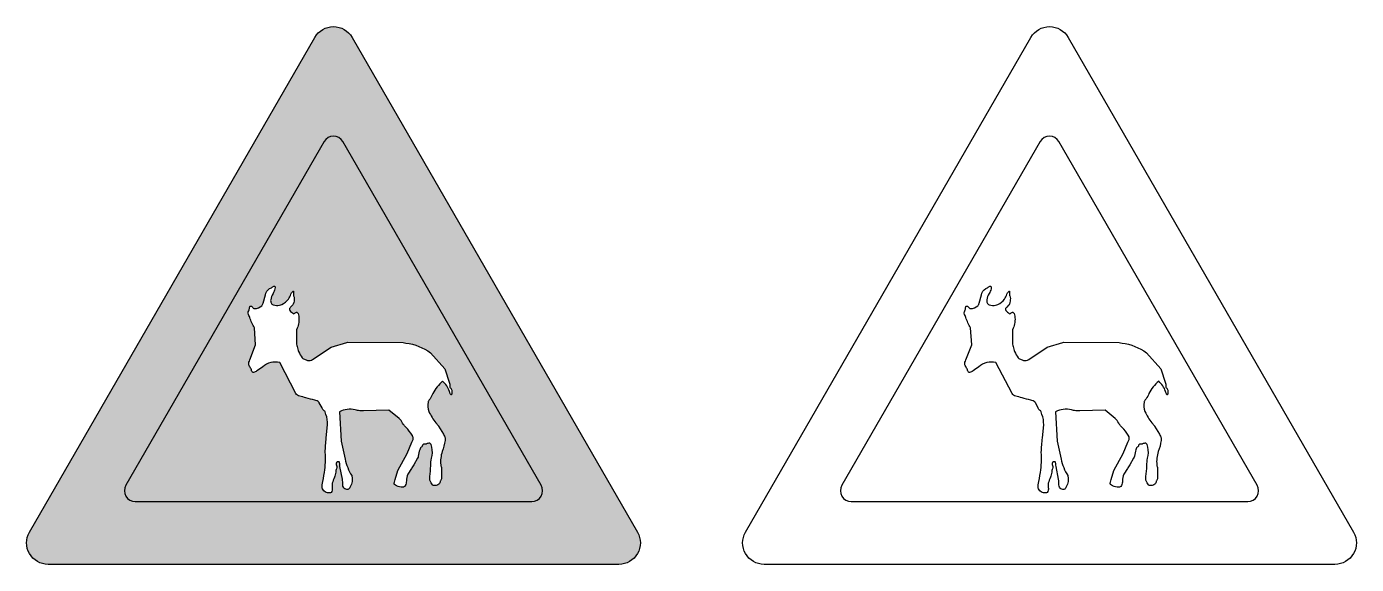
# Model space of a CAD drawing. Extents: x 687 to 1987, y 7 to 532.
import ezdxf

# ---------------------------------------------------------------- set-up
doc = ezdxf.new("R2010")
doc.units = 0
doc.header["$MEASUREMENT"] = 0

msp = doc.modelspace()

# ---------------------------------------------------------------- hatches: boundary and pattern name
h = msp.add_hatch(color=1)
edge = h.paths.add_edge_path()
edge.add_line((1005.529343948462, 521.732), (1284.524343948463, 38.4984))
edge.add_arc((1266.311912360255, 28.00294215398166), 21.02016412287716, -89.93885701517382, 29.95398198945321, ccw=False)
edge.add_line((1266.334343948462, 6.98279), (708.3363439484624, 6.98474))
edge.add_arc((708.3552533782916, 28.00634312057468), 21.02161162531293, 150.0526984582645, 269.94846110338096, ccw=False)
edge.add_line((690.1403439484625, 38.5004), (969.1363439484624, 521.732))
edge.add_arc((987.3328439484624, 511.2047841203056), 21.02224741619433, 30.050656878707116, 149.9493431212929, ccw=False)
edge = h.paths.add_edge_path(flags=16)
edge.add_arc((1181.100032466354, 78.9760924092822), 10.60220206853091, 270.0773412699657, 389.9725879816523)
edge.add_line((1190.284343948462, 84.2728), (996.5133439484623, 419.905))
edge.add_arc((987.3343439484623, 414.5937748072998), 10.60486464070017, 30.0548703569419, 149.9451296430581)
edge.add_line((978.1553439484624, 419.905), (784.3783439484623, 84.27229999999997))
edge.add_arc((793.5673624474597, 78.97831549146778), 10.60492022372139, 150.0528615176328, 269.9458725023034)
edge.add_line((793.5573439484624, 68.3734), (1181.114343948462, 68.3739))
h = msp.add_hatch(color=7)
h.paths.add_polyline_path([(996.5133439484623, 419.905, 0.5767119999999999), (978.1553439484624, 419.905), (784.3783439484623, 84.2723, 0.5767280000000001), (793.5573439484624, 68.3734), (1181.114343948462, 68.3739, 0.5767409999999997), (1190.284343948462, 84.2728)])
h.paths.add_polyline_path([(948.2383439484624, 273.075, 0.00698941), (948.1503439484625, 270.549, 0.0844574), (948.3103439484626, 269.499), (948.4033439484624, 269.322, -0.145345), (949.0433439484623, 266.747, -0.0761890353317675), (948.2242126874017, 261.7111398914599, -0.1412107115672346), (947.2135572857023, 260.0354514784647), (945.4465132622925, 258.3540823167959, 0.1101874745809712), (944.3963439484623, 256.778, 0.1710544980866164), (944.4650269564843, 255.2955271077711, 0.1549557603551248), (946.2308363123802, 253.3875417942179, -0.07436377965926891), (948.0517537293089, 252.0477278181999, 0.2791990936250317), (949.0011200165857, 251.8968819335776, 0.06930828624573057), (949.9230178526118, 252.4629790760734, -0.0528297927240827), (950.8967411897389, 253.1320499780636, -0.2778560494557554), (951.833154116514, 253.0911237260764, -0.1632535535885572), (952.7322992479712, 252.1111651982907, -0.0917683880347496), (953.3923439484624, 249.437, -0.00840586), (953.5183439484622, 247.928, -0.140099), (951.1293439484625, 236.211), (951.2383439484624, 221.961, 0.08715629999999999), (951.8183439484624, 219.669, -0.0964419), (952.4023439484624, 217.187, 0.103257), (953.1973439484623, 214.917, 0.03338380000000001), (956.5973439484624, 208.76, 0.148269), (958.1403439484625, 207.612), (960.6543439484624, 206.714, 0.0320576), (961.9243439484624, 206.182, 0.199016), (966.9463439484625, 207.044), (985.0603439484627, 218.9870000000001), (1000.285343948462, 223.835), (1001.216343948464, 223.875), (1055.374343948462, 223.576, -0.009591209999999998), (1058.204343948462, 223.163, -0.123477), (1082.274343948463, 213.723), (1096.214343948463, 197.8719999999994), (1100.688339920018, 184.2248308311359, -0.09794694413654365), (1101.004343948462, 181.925, 0.0604218), (1101.164343948462, 180.209, 0.134894), (1101.924343948462, 178.957, -0.07216210000000002), (1102.794343948462, 177.873, -0.117672), (1103.064343948462, 176.618, -0.04505531854501243), (1102.929926715744, 173.7648696754208, -0.07657472985882613), (1102.724343948462, 172.967, -0.1406140430733487), (1102.375328071183, 172.5365917611362, -0.127087931227748), (1101.564343948462, 173.605, -0.0346538), (1100.694343948462, 175.881, 0.140428), (1094.054343948462, 185.781, 0.111967), (1084.494343948462, 173.843, -0.0493354), (1081.844343948462, 168.814, 0.0469411), (1080.154343948462, 166.412, 0.0474702), (1079.814343948462, 165.506, 0.1696108469095453), (1080.619840393495, 156.2491515433358, 0.0673304457710079), (1087.414343948462, 145.382), (1089.844343948462, 142.348, -0.0377930288443732), (1090.123869397704, 141.9400728454879), (1094.754343948462, 134.11, -0.05608059999999999), (1096.484343948462, 130.434, -0.13132), (1096.444343948462, 127.937, -0.0558442), (1093.674343948462, 117.353, 0.1125053974746868), (1092.263671659479, 103.9761087859204, 0.03966097438084638), (1092.524343948463, 102.702, -0.07334028829892496), (1092.854335134712, 100.3269378218687), (1092.775545308597, 90.83168041491616, -0.1545525714062583), (1092.304343948462, 89.2444, 0.0494571), (1091.684343948462, 88.0988, 0.05058090855500331), (1091.582272376543, 87.67643454732259, -0.2699420898923954), (1089.434343948462, 84.7848, -0.1053871020608939), (1085.780904333548, 83.92674266059034, -0.214216894042052), (1084.194343948462, 84.5842, -0.07876649999999998), (1082.744343948462, 86.6832, -0.07029260000000001), (1081.604343948462, 89.1968, -0.09699399999999998), (1081.534343948462, 92.9368, 0.0275685), (1082.414343948462, 103.296, -0.06080762207516946), (1083.369241957517, 111.1790301838674, 0.105537861857301), (1083.514343948463, 121.454, 0.07340921276767012), (1082.673850245965, 124.1990389141187, 0.2107123669658993), (1081.494343948462, 125.216, 0.118332), (1079.704343948462, 125.137, 0.0585104723672666), (1078.378532463405, 124.65718597184, -0.118942577604049), (1077.522174493604, 124.4256283579654), (1075.864343948462, 124.375, 0.09758269999999998), (1075.024343948463, 124.157, 0.2219043333297385), (1074.483153865123, 123.4409423741347, -0.1904430382436304), (1073.594343948462, 121.827, 0.0250731), (1072.484343948462, 120.791, 0.09394249999999997), (1071.614343948462, 119.009, 0.0143745), (1070.264343948463, 112.827, -0.06652705596017464), (1069.484316040257, 110.783447811656), (1065.934343948462, 104.145, -0.05387600134808286), (1064.549470008214, 102.1152841941752, 0.03810708920539842), (1063.524343948463, 100.708), (1060.114343948462, 95.1885, 0.1279399807578223), (1058.575198397298, 88.87733982316725, -0.1189483459813238), (1057.632745221978, 84.0597634050606, -0.1780599351792846), (1056.264343948462, 82.634, -0.09470530406178185), (1054.937793303774, 82.39173329170467, -0.1236088605678068), (1048.974343948462, 83.8171, -0.03773470913421603), (1047.182125872919, 84.84416996014536, -0.2431206382591736), (1046.67263982556, 85.66530374205051, -0.0908212296394872), (1046.834343948462, 87.3513, -0.0195725), (1047.644343948462, 89.9312), (1050.294343948462, 98.81759999999997), (1059.454343948462, 115.2470000000002), (1064.004343948462, 126.247, 0.03105740000000001), (1065.104343948462, 129.073, 0.199896), (1064.694343948462, 132.46, 0.02063146567145198), (1064.312136582394, 133.1359344958536, 0.05078986534763891), (1058.344343948462, 140.744, -0.022333), (1056.294343948462, 142.812, -0.04154680000000001), (1054.924343948462, 145.039, 0.09025610000000002), (1051.494343948462, 149.432), (1041.564343948462, 157.762), (1016.831817563544, 156.9363496425679, -0.03812303927095515), (1012.995343948463, 157.1, -0.03319893177570287), (1008.680869399879, 157.9068916523741, 0.1928313412488061), (993.3223439484623, 155.901), (994.8553439484624, 127.2190000000002), (998.6213439484623, 109.852, 0.0869735), (1005.233343948462, 93.6731, -0.189796), (1003.671343948462, 82.6222, -0.03287829999999999), (1002.699343948462, 80.9749, -0.202607), (1001.448343948462, 80.1512, -0.0913048), (999.4353439484626, 80.4016, -0.2913330000000001), (996.5983439484623, 83.3173, -0.0177804), (996.2953439484625, 88.9216, 0.0269788), (996.1033439484622, 90.32600000000001), (993.6923439484624, 102.6, -0.0403689), (993.4783439484622, 105.082, 0.03853119446061821), (993.2796967429966, 106.4459560503121, 0.163056096864199), (992.8253439484624, 107.093, 0.06573734473737987), (992.5394725348235, 107.2213853339981, 0.5492713832355316), (990.0443439484625, 104.566, -0.00570695), (990.5473439484624, 102.518, -0.172512195275242), (990.3175778911324, 100.4102626536673, 0.09137022939297577), (989.534811388556, 97.54420648547399, -0.09587689116256778), (988.2383439484624, 92.0879, 0.0303097), (986.1393439484623, 86.1993, 0.0714714682759213), (986.0562446176853, 82.991050751608, -0.05308796945796806), (986.1249525690616, 79.43408032956312, -0.1945019107017946), (985.0513439484623, 77.3209, -0.13372), (983.4833439484623, 76.7026, -0.3505559999999999), (976.6483439484623, 80.6273, -0.0753117977876666), (976.1936728266194, 82.61382801474124, -0.068535692191664), (976.330849139062, 84.83152621987831, 0.01032379952516367), (978.4343439484624, 96.8048, 0.05468270000000001), (979.2643439484623, 116.421, -0.01328758376578951), (980.3325401980537, 130.7222736624894), (981.6063439484624, 143.343, 0.107818), (979.9443439484623, 153.486, -0.004804950000000001), (979.1773439484623, 155.882, 0.131539), (978.3783439484623, 157.026, -0.01903725712077255), (976.9467104487895, 158.2964391663253, -0.1824066499592876), (976.26016659071, 159.6559208633402, 0.03770387813487952), (976.2253439484625, 159.827), (973.4693439484624, 164.697, 0.04500350000000001), (973.1753439484623, 165.283, 0.1253676527332552), (971.66499868892, 166.4699922942474, 0.03087019984839557), (969.0483439484624, 167.325, 0.00794142), (960.4343439484624, 169.611, 0.0177323), (954.3043439484622, 171.245, -0.2264219999999999), (950.6473439484625, 174.038), (934.8313439484623, 204.026, 0.2400740000000001), (918.2113439484624, 200.04, -0.0236), (912.5263439484625, 195.896, -0.05156688084024591), (909.2272313199408, 194.4791486140668, -0.263581932120265), (908.2403439484624, 194.689, -0.128109), (907.3533439484622, 195.989, -0.0413733), (907.0643439484625, 196.944, 0.05560400000000001), (905.3723439484625, 200.39, -0.0375515), (904.6073439484626, 202.028, -0.167459), (904.6993439484625, 204.396, -0.0140985), (905.6293439484625, 206.733), (911.2413439484624, 221.516), (910.0123439484623, 237.988, -0.0463788), (905.5273439484624, 248.031, -0.01275779058099259), (904.0621795881071, 252.0113159583473, -0.18940851189556), (904.0653439484624, 253.699, -0.01247880000000001), (904.8573439484626, 255.599, 0.07398232729664157), (905.1513018033938, 256.9754780863129, -0.0646217666466396), (905.4236167354228, 258.4294823484199, -0.1822782588396163), (905.9313439484624, 259.095, -0.248412), (907.0903439484623, 259.037, -0.0815233), (908.4523439484624, 257.89, 0.063936), (909.5433439484623, 256.939, 0.11983), (910.0813439484623, 256.769, 0.189084), (917.2433439484623, 259.65, 0.12602), (918.5893439484626, 261.999), (920.7283439484622, 270.18, -0.206158), (924.9123439484624, 276.326, -0.00696095), (926.5983439484623, 277.123, 0.03052654539936365), (927.7103875177206, 277.911342790246, -0.06954727662551373), (928.9943439484623, 278.75, -0.08875599999999999), (929.4523439484624, 278.863, -0.3133596761532177), (929.8827535998948, 278.60434657686, -0.1714769805524941), (930.1343439484624, 276.153, -0.07725969999999999), (928.2193439484624, 271.431, 0.0846923), (926.0023439484626, 265.318, 0.141218), (926.3203439484623, 262.337, 0.196571), (928.4493439484625, 260.475, 0.12754), (934.6063439484624, 260.072, 0.06877029999999999), (936.7963439484624, 260.745, 0.110884), (943.2813439484623, 266.174, 0.04869340212320997), (945.538416366875, 270.4027148477796, -0.07121120803639228), (946.9034635047899, 272.8812525277755, -0.1174232851595568), (948.0755759370612, 273.9644750956151, -0.1199055681345714)], flags=16)

# ---------------------------------------------------------------- linework, layer by layer
at = {"color": 1}
msp.add_lwpolyline([(1005.529343948462, 521.732), (1284.524343948463, 38.4984, -0.576727), (1266.334343948462, 6.98279), (708.3363439484624, 6.98474, -0.5767439999999999), (690.1403439484625, 38.5004), (969.1363439484624, 521.732, -0.576761)], format="xyb", close=True, dxfattribs=at)
for points in [[(1705.529343948462, 521.732), (1984.524343948463, 38.4984, -0.576727), (1966.334343948462, 6.98279), (1408.336343948462, 6.98474, -0.5767439999999999), (1390.140343948462, 38.5004), (1669.136343948462, 521.732, -0.576761)], [(1181.114343948462, 68.3739, 0.576741), (1190.284343948462, 84.2728), (996.5133439484623, 419.905, 0.576712), (978.1553439484624, 419.905), (784.3783439484623, 84.2723, 0.576728), (793.5573439484624, 68.3734)], [(1881.114343948462, 68.3739, 0.576741), (1890.284343948462, 84.2728), (1696.513343948462, 419.905, 0.576712), (1678.155343948462, 419.905), (1484.378343948462, 84.2723, 0.576728), (1493.557343948462, 68.3734)], [(943.2813439484623, 266.174, 0.05327709999999999), (945.7073439484625, 270.821, -0.0742855), (947.2613439484624, 273.329, -0.0523318), (947.8073439484624, 273.797), (947.9383439484623, 273.861, -0.337672), (948.1193439484623, 273.799), (948.1753439484623, 273.684, -0.0805548), (948.2383439484624, 273.075, 0.00698941), (948.1503439484625, 270.549, 0.0844574), (948.3103439484626, 269.499), (948.4033439484624, 269.322, -0.145345), (949.0433439484623, 266.747, -0.08302269999999999), (948.0773439484624, 261.278, -0.101728), (947.2803439484624, 260.099), (945.4653439484623, 258.372, 0.1117), (944.3963439484623, 256.778, 0.229586), (944.7043439484623, 254.855, 0.135184), (946.3793439484625, 253.307, -0.0644245), (947.9563439484623, 252.141, 0.336773), (949.0573439484624, 251.922, 0.0708352), (949.9883439484624, 252.518, -0.0491944), (950.9003439484625, 253.134, -0.201084), (951.5993439484623, 253.202, -0.190735), (952.7173439484625, 252.144, -0.0929706), (953.3923439484624, 249.437, -0.00840586), (953.5183439484622, 247.928, -0.140099), (951.1293439484625, 236.211), (951.2383439484624, 221.961, 0.08715629999999999), (951.8183439484624, 219.669, -0.0964419), (952.4023439484624, 217.187, 0.103257), (953.1973439484623, 214.917, 0.03338380000000001), (956.5973439484624, 208.76, 0.148269), (958.1403439484625, 207.612), (960.6543439484624, 206.714, 0.0320576), (961.9243439484624, 206.182, 0.199016), (966.9463439484625, 207.044), (985.0603439484626, 218.987), (1000.285343948462, 223.835), (1001.216343948463, 223.875), (1055.374343948462, 223.576, -0.00959121), (1058.204343948462, 223.163, -0.123477), (1082.274343948463, 213.723), (1096.214343948462, 197.872), (1100.744343948462, 184.054, -0.0903669), (1101.004343948462, 181.925, 0.0604218), (1101.164343948462, 180.209, 0.134894), (1101.924343948462, 178.957, -0.0721621), (1102.794343948462, 177.873, -0.117672), (1103.064343948462, 176.618, -0.0489436), (1102.894343948462, 173.521, -0.05369790000000001), (1102.724343948462, 172.967, -0.0558847), (1102.614343948462, 172.772, -0.0952002), (1102.514343948463, 172.681, -0.277743), (1102.244343948462, 172.681), (1102.094343948462, 172.793, -0.0911637), (1101.564343948462, 173.605, -0.0346538), (1100.694343948462, 175.881, 0.140428), (1094.054343948462, 185.781, 0.111967), (1084.494343948462, 173.843, -0.0493354), (1081.844343948462, 168.814, 0.0469411), (1080.154343948462, 166.412, 0.0474702), (1079.814343948462, 165.506, 0.170696), (1080.644343948462, 156.195, 0.0670182), (1087.414343948462, 145.382), (1089.844343948462, 142.348, -0.0333607), (1090.094343948462, 141.99), (1094.754343948462, 134.11, -0.0560806), (1096.484343948462, 130.434, -0.13132), (1096.444343948462, 127.937, -0.0558442), (1093.674343948462, 117.353, 0.111841), (1092.254343948462, 104.055, 0.0420839), (1092.524343948463, 102.702, -0.07330779999999999), (1092.854343948462, 100.328), (1092.774343948463, 90.6869, -0.141063), (1092.304343948462, 89.2444, 0.0494571), (1091.684343948462, 88.0988, 0.05824540000000001), (1091.574343948462, 87.6111, -0.265016), (1089.434343948462, 84.7848, -0.106695), (1085.734343948462, 83.9259, -0.208415), (1084.194343948462, 84.5842, -0.0787665), (1082.744343948462, 86.6832, -0.07029260000000001), (1081.604343948462, 89.1968, -0.09699400000000001), (1081.534343948462, 92.9368, 0.0275685), (1082.414343948462, 103.296, -0.0570212), (1083.254343948462, 110.698, 0.11062), (1083.514343948463, 121.454, 0.0733798), (1082.674343948462, 124.198, 0.210868), (1081.494343948462, 125.216, 0.118332), (1079.704343948462, 125.137, 0.0629021), (1078.284343948462, 124.609, -0.103151), (1077.534343948462, 124.426), (1075.864343948462, 124.375, 0.0975827), (1075.024343948463, 124.157, 0.252881), (1074.464343948462, 123.318, -0.177616), (1073.594343948462, 121.827, 0.0250731), (1072.484343948462, 120.791, 0.0939425), (1071.614343948462, 119.009, 0.0143745), (1070.264343948463, 112.827, -0.0633011), (1069.534343948462, 110.877), (1065.934343948462, 104.145, -0.0537113), (1064.554343948462, 102.121, 0.0382715), (1063.524343948463, 100.708), (1060.114343948462, 95.1885, 0.134387), (1058.584343948462, 88.5504, -0.114372), (1057.574343948462, 83.9346, -0.16564), (1056.264343948462, 82.634, -0.08091419999999999), (1055.134343948462, 82.3955, -0.127574), (1048.974343948462, 83.8171, -0.0401215), (1047.074343948462, 84.91799999999999, -0.20564), (1046.674343948462, 85.6459, -0.0918658), (1046.834343948462, 87.3513, -0.0195725), (1047.644343948462, 89.9312), (1050.294343948462, 98.8176), (1059.454343948462, 115.247), (1064.004343948462, 126.247, 0.0310574), (1065.104343948462, 129.073, 0.199896), (1064.694343948462, 132.46, 0.0254805), (1064.214343948462, 133.29, 0.0498314), (1058.344343948462, 140.744, -0.022333), (1056.294343948462, 142.812, -0.0415468), (1054.924343948462, 145.039, 0.0902561), (1051.494343948462, 149.432), (1041.564343948462, 157.762), (1016.821343948463, 156.936, -0.038019), (1012.995343948463, 157.1, -0.0331718), (1008.684343948462, 157.906, 0.192876), (993.3223439484623, 155.901), (994.8553439484624, 127.219), (998.6213439484623, 109.852, 0.0869735), (1005.233343948462, 93.6731, -0.189796), (1003.671343948462, 82.6222, -0.0328783), (1002.699343948462, 80.9749, -0.202607), (1001.448343948462, 80.1512, -0.0913048), (999.4353439484626, 80.4016, -0.291333), (996.5983439484623, 83.3173, -0.0177804), (996.2953439484625, 88.9216, 0.0269788), (996.1033439484622, 90.32600000000001), (993.6923439484624, 102.6, -0.0403689), (993.4783439484622, 105.082, 0.0331018), (993.3203439484623, 106.256, 0.203437), (992.8253439484624, 107.093, 0.182063), (991.9973439484625, 107.255, 0.469821), (990.0443439484625, 104.566, -0.00570695), (990.5473439484624, 102.518, -0.171994), (990.3203439484623, 100.416, 0.105285), (989.5093439484624, 97.0995, -0.0882669), (988.2383439484624, 92.0879, 0.0303097), (986.1393439484623, 86.1993, 0.0740533), (986.0703439484623, 82.876, -0.051463), (986.1243439484624, 79.4271, -0.193927), (985.0513439484623, 77.3209, -0.13372), (983.4833439484623, 76.7026, -0.350556), (976.6483439484623, 80.6273, -0.0740321), (976.1963439484625, 82.5793, -0.06760989999999999), (976.3183439484624, 84.7681, 0.0103787), (978.4343439484624, 96.8048, 0.0546827), (979.2643439484623, 116.421, -0.0130182), (980.3033439484625, 130.433), (981.6063439484624, 143.343, 0.107818), (979.9443439484623, 153.486, -0.00480495), (979.1773439484623, 155.882, 0.131539), (978.3783439484623, 157.026, -0.0200497), (976.8733439484622, 158.367, -0.16689), (976.2633439484623, 159.628, 0.0437742), (976.2253439484625, 159.827), (973.4693439484624, 164.697, 0.0450035), (973.1753439484623, 165.283, 0.149502), (971.3213439484625, 166.603, 0.0267383), (969.0483439484624, 167.325, 0.00794142), (960.4343439484624, 169.611, 0.0177323), (954.3043439484622, 171.245, -0.226422), (950.6473439484625, 174.038), (934.8313439484623, 204.026, 0.240074), (918.2113439484624, 200.04, -0.0236), (912.5263439484625, 195.896, -0.0516705), (909.2203439484624, 194.477, -0.261698), (908.2403439484624, 194.689, -0.128109), (907.3533439484622, 195.989, -0.0413733), (907.0643439484625, 196.944, 0.05560399999999999), (905.3723439484625, 200.39, -0.0375515), (904.6073439484626, 202.028, -0.167459), (904.6993439484625, 204.396, -0.0140985), (905.6293439484625, 206.733), (911.2413439484624, 221.516), (910.0123439484623, 237.988, -0.0463788), (905.5273439484624, 248.031, -0.0134045), (903.9933439484623, 252.215, -0.165372), (904.0653439484624, 253.699, -0.0124788), (904.8573439484626, 255.599, 0.0758003), (905.1533439484624, 257.01, -0.06612660000000001), (905.4453439484623, 258.495, -0.167284), (905.9313439484624, 259.095, -0.248412), (907.0903439484623, 259.037, -0.0815233), (908.4523439484624, 257.89, 0.063936), (909.5433439484623, 256.939, 0.11983), (910.0813439484623, 256.769, 0.189084), (917.2433439484623, 259.65, 0.12602), (918.5893439484626, 261.999), (920.7283439484622, 270.18, -0.206158), (924.9123439484624, 276.326, -0.00696095), (926.5983439484623, 277.123, 0.0371231), (927.9373439484625, 278.099, -0.0562023), (928.9943439484623, 278.75, -0.08875599999999999), (929.4523439484624, 278.863, -0.301198), (929.8743439484624, 278.622, -0.172838), (930.1343439484624, 276.153, -0.0772597), (928.2193439484624, 271.431, 0.0846923), (926.0023439484626, 265.318, 0.141218), (926.3203439484623, 262.337, 0.196571), (928.4493439484625, 260.475, 0.12754), (934.6063439484624, 260.072, 0.06877029999999999), (936.7963439484624, 260.745, 0.110884)], [(1643.281343948462, 266.174, 0.05327709999999999), (1645.707343948462, 270.821, -0.0742855), (1647.261343948462, 273.329, -0.0523318), (1647.807343948462, 273.797), (1647.938343948462, 273.861, -0.337672), (1648.119343948462, 273.799), (1648.175343948462, 273.684, -0.0805548), (1648.238343948462, 273.075, 0.00698941), (1648.150343948462, 270.549, 0.0844574), (1648.310343948463, 269.499), (1648.403343948462, 269.322, -0.145345), (1649.043343948462, 266.747, -0.08302269999999999), (1648.077343948462, 261.278, -0.101728), (1647.280343948462, 260.099), (1645.465343948462, 258.372, 0.1117), (1644.396343948462, 256.778, 0.229586), (1644.704343948462, 254.855, 0.135184), (1646.379343948463, 253.307, -0.0644245), (1647.956343948462, 252.141, 0.336773), (1649.057343948462, 251.922, 0.0708352), (1649.988343948462, 252.518, -0.0491944), (1650.900343948462, 253.134, -0.201084), (1651.599343948462, 253.202, -0.190735), (1652.717343948462, 252.144, -0.0929706), (1653.392343948462, 249.437, -0.00840586), (1653.518343948462, 247.928, -0.140099), (1651.129343948463, 236.211), (1651.238343948462, 221.961, 0.08715629999999999), (1651.818343948462, 219.669, -0.0964419), (1652.402343948462, 217.187, 0.103257), (1653.197343948462, 214.917, 0.03338380000000001), (1656.597343948462, 208.76, 0.148269), (1658.140343948462, 207.612), (1660.654343948462, 206.714, 0.0320576), (1661.924343948462, 206.182, 0.199016), (1666.946343948463, 207.044), (1685.060343948463, 218.987), (1700.285343948462, 223.835), (1701.216343948463, 223.875), (1755.374343948462, 223.576, -0.00959121), (1758.204343948462, 223.163, -0.123477), (1782.274343948463, 213.723), (1796.214343948462, 197.872), (1800.744343948462, 184.054, -0.0903669), (1801.004343948462, 181.925, 0.0604218), (1801.164343948462, 180.209, 0.134894), (1801.924343948462, 178.957, -0.0721621), (1802.794343948462, 177.873, -0.117672), (1803.064343948462, 176.618, -0.0489436), (1802.894343948462, 173.521, -0.05369790000000001), (1802.724343948462, 172.967, -0.0558847), (1802.614343948462, 172.772, -0.0952002), (1802.514343948463, 172.681, -0.277743), (1802.244343948462, 172.681), (1802.094343948462, 172.793, -0.0911637), (1801.564343948462, 173.605, -0.0346538), (1800.694343948462, 175.881, 0.140428), (1794.054343948462, 185.781, 0.111967), (1784.494343948462, 173.843, -0.0493354), (1781.844343948462, 168.814, 0.0469411), (1780.154343948462, 166.412, 0.0474702), (1779.814343948462, 165.506, 0.170696), (1780.644343948462, 156.195, 0.0670182), (1787.414343948462, 145.382), (1789.844343948462, 142.348, -0.0333607), (1790.094343948462, 141.99), (1794.754343948462, 134.11, -0.0560806), (1796.484343948462, 130.434, -0.13132), (1796.444343948462, 127.937, -0.0558442), (1793.674343948462, 117.353, 0.111841), (1792.254343948462, 104.055, 0.0420839), (1792.524343948463, 102.702, -0.07330779999999999), (1792.854343948462, 100.328), (1792.774343948463, 90.6869, -0.141063), (1792.304343948462, 89.2444, 0.0494571), (1791.684343948462, 88.0988, 0.05824540000000001), (1791.574343948462, 87.6111, -0.265016), (1789.434343948462, 84.7848, -0.106695), (1785.734343948462, 83.9259, -0.208415), (1784.194343948462, 84.5842, -0.0787665), (1782.744343948462, 86.6832, -0.07029260000000001), (1781.604343948462, 89.1968, -0.09699400000000001), (1781.534343948462, 92.9368, 0.0275685), (1782.414343948462, 103.296, -0.0570212), (1783.254343948462, 110.698, 0.11062), (1783.514343948463, 121.454, 0.0733798), (1782.674343948462, 124.198, 0.210868), (1781.494343948462, 125.216, 0.118332), (1779.704343948462, 125.137, 0.0629021), (1778.284343948462, 124.609, -0.103151), (1777.534343948462, 124.426), (1775.864343948462, 124.375, 0.0975827), (1775.024343948463, 124.157, 0.252881), (1774.464343948462, 123.318, -0.177616), (1773.594343948462, 121.827, 0.0250731), (1772.484343948462, 120.791, 0.0939425), (1771.614343948462, 119.009, 0.0143745), (1770.264343948463, 112.827, -0.0633011), (1769.534343948462, 110.877), (1765.934343948462, 104.145, -0.0537113), (1764.554343948462, 102.121, 0.0382715), (1763.524343948463, 100.708), (1760.114343948462, 95.1885, 0.134387), (1758.584343948462, 88.5504, -0.114372), (1757.574343948462, 83.9346, -0.16564), (1756.264343948462, 82.634, -0.08091419999999999), (1755.134343948462, 82.3955, -0.127574), (1748.974343948462, 83.8171, -0.0401215), (1747.074343948462, 84.91799999999999, -0.20564), (1746.674343948462, 85.6459, -0.0918658), (1746.834343948462, 87.3513, -0.0195725), (1747.644343948462, 89.9312), (1750.294343948462, 98.8176), (1759.454343948462, 115.247), (1764.004343948462, 126.247, 0.0310574), (1765.104343948462, 129.073, 0.199896), (1764.694343948462, 132.46, 0.0254805), (1764.214343948462, 133.29, 0.0498314), (1758.344343948462, 140.744, -0.022333), (1756.294343948462, 142.812, -0.0415468), (1754.924343948462, 145.039, 0.0902561), (1751.494343948462, 149.432), (1741.564343948462, 157.762), (1716.821343948463, 156.936, -0.038019), (1712.995343948463, 157.1, -0.0331718), (1708.684343948462, 157.906, 0.192876), (1693.322343948462, 155.901), (1694.855343948462, 127.219), (1698.621343948462, 109.852, 0.0869735), (1705.233343948462, 93.6731, -0.189796), (1703.671343948462, 82.6222, -0.0328783), (1702.699343948462, 80.9749, -0.202607), (1701.448343948462, 80.1512, -0.0913048), (1699.435343948463, 80.4016, -0.291333), (1696.598343948462, 83.3173, -0.0177804), (1696.295343948462, 88.9216, 0.0269788), (1696.103343948462, 90.32600000000001), (1693.692343948462, 102.6, -0.0403689), (1693.478343948462, 105.082, 0.0331018), (1693.320343948462, 106.256, 0.203437), (1692.825343948462, 107.093, 0.182063), (1691.997343948462, 107.255, 0.469821), (1690.044343948462, 104.566, -0.00570695), (1690.547343948462, 102.518, -0.171994), (1690.320343948462, 100.416, 0.105285), (1689.509343948462, 97.0995, -0.0882669), (1688.238343948462, 92.0879, 0.0303097), (1686.139343948462, 86.1993, 0.0740533), (1686.070343948462, 82.876, -0.051463), (1686.124343948462, 79.4271, -0.193927), (1685.051343948462, 77.3209, -0.13372), (1683.483343948462, 76.7026, -0.350556), (1676.648343948462, 80.6273, -0.0740321), (1676.196343948463, 82.5793, -0.06760989999999999), (1676.318343948462, 84.7681, 0.0103787), (1678.434343948462, 96.8048, 0.0546827), (1679.264343948462, 116.421, -0.0130182), (1680.303343948462, 130.433), (1681.606343948462, 143.343, 0.107818), (1679.944343948462, 153.486, -0.00480495), (1679.177343948462, 155.882, 0.131539), (1678.378343948462, 157.026, -0.0200497), (1676.873343948462, 158.367, -0.16689), (1676.263343948462, 159.628, 0.0437742), (1676.225343948463, 159.827), (1673.469343948462, 164.697, 0.0450035), (1673.175343948462, 165.283, 0.149502), (1671.321343948463, 166.603, 0.0267383), (1669.048343948462, 167.325, 0.00794142), (1660.434343948462, 169.611, 0.0177323), (1654.304343948462, 171.245, -0.226422), (1650.647343948463, 174.038), (1634.831343948462, 204.026, 0.240074), (1618.211343948462, 200.04, -0.0236), (1612.526343948462, 195.896, -0.0516705), (1609.220343948462, 194.477, -0.261698), (1608.240343948462, 194.689, -0.128109), (1607.353343948462, 195.989, -0.0413733), (1607.064343948462, 196.944, 0.05560399999999999), (1605.372343948462, 200.39, -0.0375515), (1604.607343948463, 202.028, -0.167459), (1604.699343948462, 204.396, -0.0140985), (1605.629343948463, 206.733), (1611.241343948462, 221.516), (1610.012343948462, 237.988, -0.0463788), (1605.527343948462, 248.031, -0.0134045), (1603.993343948462, 252.215, -0.165372), (1604.065343948462, 253.699, -0.0124788), (1604.857343948463, 255.599, 0.0758003), (1605.153343948462, 257.01, -0.06612660000000001), (1605.445343948462, 258.495, -0.167284), (1605.931343948462, 259.095, -0.248412), (1607.090343948462, 259.037, -0.0815233), (1608.452343948462, 257.89, 0.063936), (1609.543343948462, 256.939, 0.11983), (1610.081343948462, 256.769, 0.189084), (1617.243343948462, 259.65, 0.12602), (1618.589343948463, 261.999), (1620.728343948462, 270.18, -0.206158), (1624.912343948462, 276.326, -0.00696095), (1626.598343948462, 277.123, 0.0371231), (1627.937343948463, 278.099, -0.0562023), (1628.994343948462, 278.75, -0.08875599999999999), (1629.452343948462, 278.863, -0.301198), (1629.874343948462, 278.622, -0.172838), (1630.134343948462, 276.153, -0.0772597), (1628.219343948462, 271.431, 0.0846923), (1626.002343948463, 265.318, 0.141218), (1626.320343948462, 262.337, 0.196571), (1628.449343948462, 260.475, 0.12754), (1634.606343948462, 260.072, 0.06877029999999999), (1636.796343948462, 260.745, 0.110884)]]:
    msp.add_lwpolyline(points, format="xyb", close=True)

doc.saveas('drawing.dxf')
